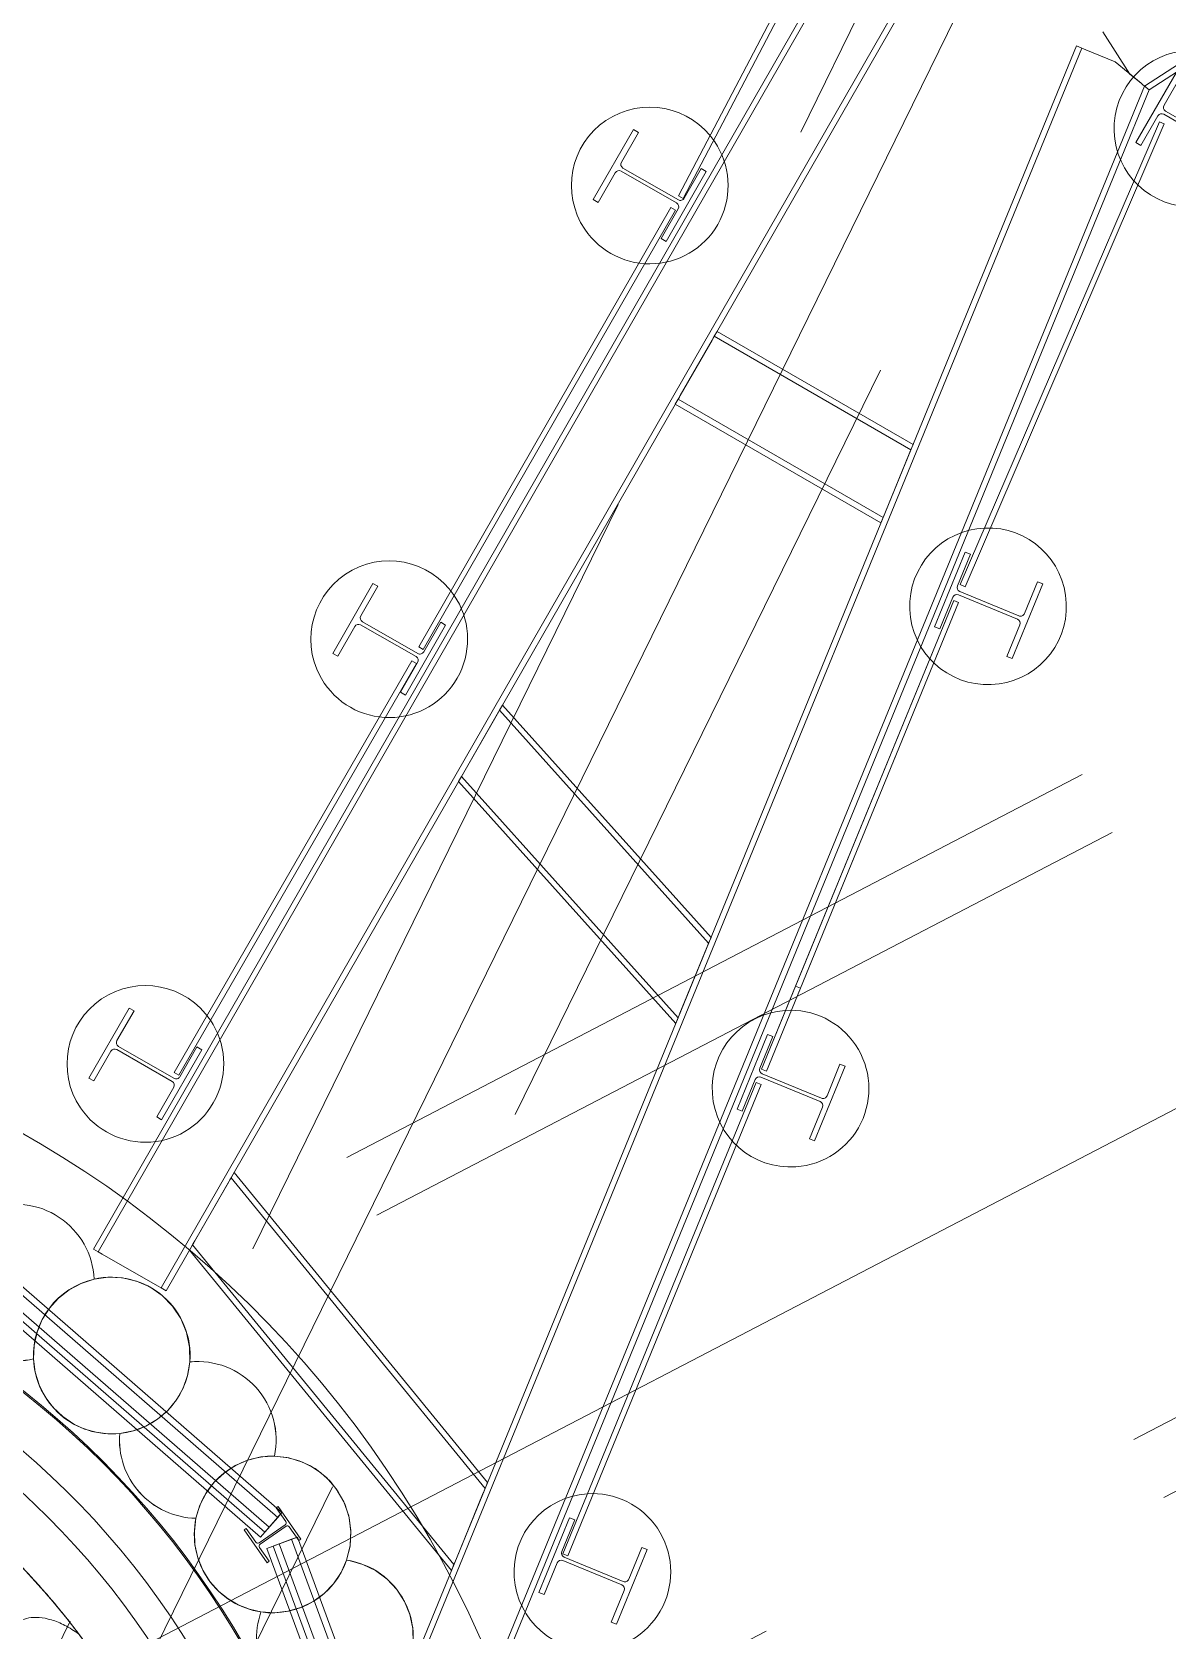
# Model space of a CAD drawing. Header units: metres. Extents: x 1753726 to 1755216, y 5920592 to 5921703.
# Drawn here: x 1754215.62 to 1754219.96, y 5921001.98 to 5921008.1 of the extents above; entities that cross this region are included whole.
import ezdxf

# ---------------------------------------------------------------- set-up
doc = ezdxf.new("R2010")
doc.units = ezdxf.units.M
doc.linetypes.add('CENTER', pattern=[50.8, 31.75, -6.35, 6.35, -6.35])
doc.linetypes.add('HIDDEN2', pattern=[4.7625, 3.175, -1.5875])
for name, color, linetype, lineweight in [('A-FLOR-____-OTLN', 9, 'Continuous', 9), ('A-WALL-____-OTLN', 2, 'Continuous', 9), ('P-PIPE-____-CNTR', 1, 'CENTER', 9), ('P-PIPE-____-OTLN', 6, 'HIDDEN2', 18), ('S-BEAM-____-OTLN', 7, 'Continuous', 9), ('S-COLS-____-OTLN', 52, 'Continuous', 9), ('S-FNDN-____-OTLN', 7, 'Continuous', 9)]:
    doc.layers.add(name, color=color, linetype=linetype, lineweight=lineweight)

# ---------------------------------------------------------------- blocks, each defined once
blk = doc.blocks.new('308492-ARUP-TUTB-MOD-0001_rvt-1-X-ARUP-GL-HERNE_BAY_ALIGNMENT')
at = {"layer": 'P-PIPE-____-CNTR'}
for p, q in [((1754215.1274, 5921001.4437), (1754520.1586, 5921160.2637)), ((1754215.1274, 5921001.4437), (1754520.1586, 5921160.2637)), ((1754215.067, 5920999.829), (1754222.3612, 5921014.6943)), ((1754215.067, 5920999.829), (1754222.3612, 5921014.6943))]:
    blk.add_line(p, q, dxfattribs=at)
at = {"layer": 'P-PIPE-____-OTLN'}
for p, q in [((1754519.5583, 5921161.4168), (1754214.527, 5921002.5968)), ((1754519.6737, 5921161.195), (1754214.6425, 5921002.375)), ((1754215.6123, 5921000.5124), (1754520.6435, 5921159.3324)), ((1754215.7277, 5921000.2906), (1754520.759, 5921159.1107)), ((1754222.0583, 5921014.843), (1754214.764, 5920999.9776)), ((1754215.37, 5920999.6803), (1754222.6642, 5921014.5456))]:
    blk.add_line(p, q, dxfattribs=at)
blk = doc.blocks.new('Arup_Beam_Steel I Section_UC_AU1 - 150UC30-4392435-X-ARUP-GL-HERNE_BAY_ALIGNMENT')
at = {"layer": 'S-BEAM-____-OTLN'}
for p, q in [((1754216.5605, 5921002.4561), (1754216.5528, 5921002.4508)), ((1754216.5528, 5921002.4508), (1754216.5605, 5921002.4561)), ((1754216.5528, 5921002.4508), (1754216.5894, 5921002.3979)), ((1754216.5894, 5921002.3979), (1754216.5528, 5921002.4508)), ((1754216.6477, 5921002.3304), (1754216.5605, 5921002.4561)), ((1754216.5605, 5921002.4561), (1754216.6477, 5921002.3304)), ((1754216.4384, 5921002.3714), (1754216.4307, 5921002.3661)), ((1754216.4307, 5921002.3661), (1754216.4384, 5921002.3714)), ((1754216.4307, 5921002.3661), (1754216.5179, 5921002.2404)), ((1754216.5179, 5921002.2404), (1754216.4307, 5921002.3661)), ((1754216.4751, 5921002.3186), (1754216.4384, 5921002.3714)), ((1754216.4384, 5921002.3714), (1754216.4751, 5921002.3186)), ((1754216.5872, 5921002.3856), (1754216.4874, 5921002.3164)), ((1754216.4874, 5921002.3164), (1754216.5872, 5921002.3856)), ((1754216.4912, 5921002.3109), (1754216.591, 5921002.3801)), ((1754216.591, 5921002.3801), (1754216.4912, 5921002.3109)), ((1754216.6033, 5921002.3779), (1754216.64, 5921002.3251)), ((1754216.64, 5921002.3251), (1754216.6033, 5921002.3779)), ((1754216.5256, 5921002.2457), (1754216.489, 5921002.2986)), ((1754216.489, 5921002.2986), (1754216.5256, 5921002.2457)), ((1754216.64, 5921002.3251), (1754216.6477, 5921002.3304)), ((1754216.6477, 5921002.3304), (1754216.64, 5921002.3251)), ((1754216.5179, 5921002.2404), (1754216.5256, 5921002.2457)), ((1754216.5256, 5921002.2457), (1754216.5179, 5921002.2404))]:
    blk.add_line(p, q, dxfattribs=at)
for centre, major_axis, start_param, end_param in [((1754216.5821, 5921002.3929), (-0.00532, 0.00714), 3.107498, 4.678294), ((1754216.5821, 5921002.3929), (-0.00532, 0.00714), 3.107498, 4.678294), ((1754216.596, 5921002.3728), (-0.00571, 0.00683), 4.622966, 6.193762), ((1754216.596, 5921002.3728), (-0.00571, 0.00683), 4.622966, 6.193762), ((1754216.4824, 5921002.3237), (-0.00571, 0.00683), 1.481373, 3.052169), ((1754216.4824, 5921002.3237), (-0.00571, 0.00683), 1.481373, 3.052169), ((1754216.4963, 5921002.3036), (-0.00266, 0.00849), 0.303276, 1.874072), ((1754216.4963, 5921002.3036), (-0.00266, 0.00849), 0.303276, 1.874072)]:
    blk.add_ellipse(centre, major_axis=major_axis, ratio=1, start_param=start_param, end_param=end_param, dxfattribs=at)
blk = doc.blocks.new('308492-ARUP-STTW-MOD-0400_rvt-1-X-ARUP-GL-HERNE_BAY_ALIGNMENT')
at = {"layer": 'A-FLOR-____-OTLN'}
blk.add_arc((1754213.52, 5921000.2536), 3.35, 0, 180, dxfattribs=at)
blk.add_arc((1754213.52, 5921000.2536), 3.35, 0, 180, dxfattribs=at)
at = {"layer": 'A-WALL-____-OTLN'}
for p, q in [((1754216.5752, 5921002.4326), (1754215.2545, 5921003.5807)), ((1754215.2545, 5921003.5807), (1754216.5752, 5921002.4326)), ((1754215.2053, 5921003.5241), (1754216.526, 5921002.376)), ((1754216.526, 5921002.376), (1754215.2053, 5921003.5241)), ((1754216.5588, 5921002.4138), (1754215.2381, 5921003.5619)), ((1754215.1725, 5921003.4864), (1754216.4932, 5921002.3383)), ((1754216.4932, 5921002.3383), (1754215.1725, 5921003.4864)), ((1754215.1725, 5921003.4864), (1754216.4932, 5921002.3383)), ((1754216.4932, 5921002.3383), (1754215.1725, 5921003.4864)), ((1754215.1889, 5921003.5053), (1754216.5096, 5921002.3572)), ((1754216.5752, 5921002.4326), (1754216.4932, 5921002.3383)), ((1754216.5588, 5921002.4138), (1754216.5096, 5921002.3572)), ((1754216.5752, 5921002.4326), (1754216.5588, 5921002.4138)), ((1754216.526, 5921002.376), (1754216.4932, 5921002.3383)), ((1754216.526, 5921002.376), (1754216.4932, 5921002.3383)), ((1754216.5096, 5921002.3572), (1754216.4932, 5921002.3383)), ((1754216.5173, 5921002.2953), (1754216.6346, 5921002.3386)), ((1754216.5173, 5921002.2953), (1754216.5642, 5921002.3126)), ((1754216.5642, 5921002.3126), (1754216.5173, 5921002.2953)), ((1754216.5173, 5921002.2953), (1754216.5408, 5921002.304)), ((1754216.5173, 5921002.2953), (1754217.1245, 5921000.6487)), ((1754217.1245, 5921000.6487), (1754216.5173, 5921002.2953)), ((1754216.5173, 5921002.2953), (1754217.1245, 5921000.6487)), ((1754217.1245, 5921000.6487), (1754216.5173, 5921002.2953)), ((1754216.6111, 5921002.3299), (1754216.5408, 5921002.304)), ((1754216.5408, 5921002.304), (1754217.1479, 5921000.6574)), ((1754216.5642, 5921002.3126), (1754217.1714, 5921000.666)), ((1754217.1714, 5921000.666), (1754216.5642, 5921002.3126)), ((1754216.6111, 5921002.3299), (1754216.6346, 5921002.3386)), ((1754217.2183, 5921000.6833), (1754216.6111, 5921002.3299)), ((1754217.2417, 5921000.692), (1754216.6346, 5921002.3386)), ((1754216.6346, 5921002.3386), (1754217.2417, 5921000.692))]:
    blk.add_line(p, q, dxfattribs=at)
at = {"layer": 'S-BEAM-____-OTLN'}
for radius in [3.355, 3.355, 3.055, 3.055]:
    blk.add_arc((1754213.52, 5921000.2536), radius, 0, 180, dxfattribs=at)
at = {"layer": 'S-FNDN-____-OTLN', "flags": 128}
for points in [[(1754215.8557, 5921003.3257), (1754215.9102, 5921003.3332), (1754215.9651, 5921003.3306), (1754216.0185, 5921003.318), (1754216.0688, 5921003.2959)], [(1754216.0688, 5921003.2959), (1754216.0185, 5921003.318), (1754215.9651, 5921003.3306), (1754215.9102, 5921003.3332), (1754215.8557, 5921003.3257)], [(1754215.6237, 5921003.0205), (1754215.626, 5921003.0724), (1754215.6372, 5921003.1231), (1754215.6569, 5921003.1711), (1754215.6846, 5921003.215), (1754215.7195, 5921003.2535), (1754215.7605, 5921003.2854), (1754215.8064, 5921003.3097), (1754215.8557, 5921003.3257)], [(1754215.8557, 5921003.3257), (1754215.8064, 5921003.3097), (1754215.7605, 5921003.2854), (1754215.7195, 5921003.2535), (1754215.6846, 5921003.215), (1754215.6569, 5921003.1711), (1754215.6372, 5921003.1231), (1754215.626, 5921003.0724), (1754215.6237, 5921003.0205)], [(1754216.0688, 5921003.2959), (1754216.1161, 5921003.2635), (1754216.1563, 5921003.2227), (1754216.188, 5921003.175), (1754216.2101, 5921003.1221), (1754216.2217, 5921003.066), (1754216.2224, 5921003.0087)], [(1754216.2224, 5921003.0087), (1754216.2217, 5921003.066), (1754216.2101, 5921003.1221), (1754216.188, 5921003.175), (1754216.1563, 5921003.2227), (1754216.1161, 5921003.2635), (1754216.0688, 5921003.2959)], [(1754215.7781, 5921002.771), (1754215.7357, 5921002.7995), (1754215.6987, 5921002.8347), (1754215.6683, 5921002.8756), (1754215.6453, 5921002.9211), (1754215.6303, 5921002.9699), (1754215.6237, 5921003.0205)], [(1754215.6237, 5921003.0205), (1754215.6303, 5921002.9699), (1754215.6453, 5921002.9211), (1754215.6683, 5921002.8756), (1754215.6987, 5921002.8347), (1754215.7357, 5921002.7995), (1754215.7781, 5921002.771)], [(1754216.2224, 5921003.0087), (1754216.2137, 5921002.9576), (1754216.1963, 5921002.9087), (1754216.1707, 5921002.8635), (1754216.1376, 5921002.8234), (1754216.0982, 5921002.7896), (1754216.0536, 5921002.7631), (1754216.005, 5921002.7448), (1754215.9539, 5921002.735)], [(1754215.9539, 5921002.735), (1754216.005, 5921002.7448), (1754216.0536, 5921002.7631), (1754216.0982, 5921002.7896), (1754216.1376, 5921002.8234), (1754216.1707, 5921002.8635), (1754216.1963, 5921002.9087), (1754216.2137, 5921002.9576), (1754216.2224, 5921003.0087)], [(1754215.9539, 5921002.735), (1754215.9084, 5921002.7338), (1754215.8633, 5921002.7396), (1754215.8195, 5921002.752), (1754215.7781, 5921002.771)], [(1754215.7781, 5921002.771), (1754215.8195, 5921002.752), (1754215.8633, 5921002.7396), (1754215.9084, 5921002.7338), (1754215.9539, 5921002.735)], [(1754216.2458, 5921002.4104), (1754216.2609, 5921002.4601), (1754216.2843, 5921002.5064), (1754216.3154, 5921002.5481), (1754216.3532, 5921002.5837), (1754216.3965, 5921002.6123), (1754216.4442, 5921002.6329), (1754216.4946, 5921002.6451), (1754216.5464, 5921002.6483)], [(1754216.5464, 5921002.6483), (1754216.4946, 5921002.6451), (1754216.4442, 5921002.6329), (1754216.3965, 5921002.6123), (1754216.3532, 5921002.5837), (1754216.3154, 5921002.5481), (1754216.2843, 5921002.5064), (1754216.2609, 5921002.4601), (1754216.2458, 5921002.4104)], [(1754216.5464, 5921002.6483), (1754216.601, 5921002.642), (1754216.6535, 5921002.6258), (1754216.7022, 5921002.6004), (1754216.7454, 5921002.5664)], [(1754216.7454, 5921002.5664), (1754216.7022, 5921002.6004), (1754216.6535, 5921002.6258), (1754216.601, 5921002.642), (1754216.5464, 5921002.6483)], [(1754216.5465, 5921002.6483), (1754216.5943, 5921002.6434), (1754216.6406, 5921002.6308), (1754216.6843, 5921002.6111), (1754216.7244, 5921002.5846), (1754216.7597, 5921002.552), (1754216.7893, 5921002.5143)], [(1754216.7893, 5921002.5143), (1754216.7597, 5921002.552), (1754216.7244, 5921002.5846), (1754216.6843, 5921002.6111), (1754216.6406, 5921002.6308), (1754216.5943, 5921002.6434), (1754216.5465, 5921002.6483)], [(1754216.7454, 5921002.5664), (1754216.7831, 5921002.5233), (1754216.8119, 5921002.4738), (1754216.8308, 5921002.4197), (1754216.839, 5921002.363), (1754216.8363, 5921002.3058), (1754216.8228, 5921002.2501)], [(1754216.8228, 5921002.2501), (1754216.8363, 5921002.3058), (1754216.839, 5921002.363), (1754216.8308, 5921002.4197), (1754216.8119, 5921002.4738), (1754216.7831, 5921002.5233), (1754216.7454, 5921002.5664)], [(1754216.7893, 5921002.5143), (1754216.8154, 5921002.4658), (1754216.8322, 5921002.4133), (1754216.8392, 5921002.3586), (1754216.836, 5921002.3036), (1754216.8228, 5921002.2501)], [(1754216.8228, 5921002.2501), (1754216.836, 5921002.3036), (1754216.8392, 5921002.3586), (1754216.8322, 5921002.4133), (1754216.8154, 5921002.4658), (1754216.7893, 5921002.5143)], [(1754216.3333, 5921002.1304), (1754216.2993, 5921002.1685), (1754216.2723, 5921002.2118), (1754216.253, 5921002.259), (1754216.242, 5921002.3088), (1754216.2396, 5921002.3598), (1754216.2458, 5921002.4104)], [(1754216.2458, 5921002.4104), (1754216.2396, 5921002.3598), (1754216.242, 5921002.3088), (1754216.253, 5921002.259), (1754216.2723, 5921002.2118), (1754216.2993, 5921002.1685), (1754216.3333, 5921002.1304)], [(1754216.8228, 5921002.2501), (1754216.8016, 5921002.2027), (1754216.7725, 5921002.1597), (1754216.7365, 5921002.1223), (1754216.6946, 5921002.0917), (1754216.648, 5921002.0688), (1754216.5981, 5921002.0542), (1754216.5465, 5921002.0485), (1754216.4947, 5921002.0518)], [(1754216.4947, 5921002.0518), (1754216.5465, 5921002.0485), (1754216.5981, 5921002.0542), (1754216.648, 5921002.0688), (1754216.6946, 5921002.0917), (1754216.7365, 5921002.1223), (1754216.7725, 5921002.1597), (1754216.8016, 5921002.2027), (1754216.8228, 5921002.2501)], [(1754216.8228, 5921002.2501), (1754216.8321, 5921002.2486)], [(1754216.8321, 5921002.2486), (1754216.8228, 5921002.2501)], [(1754216.8321, 5921002.2486), (1754216.8845, 5921002.234), (1754216.9335, 5921002.2101), (1754216.9773, 5921002.1778), (1754217.0146, 5921002.1381), (1754217.0441, 5921002.0923), (1754217.0648, 5921002.0419), (1754217.0761, 5921001.9886), (1754217.0775, 5921001.9341), (1754217.0691, 5921001.8803), (1754217.051, 5921001.8289)], [(1754217.051, 5921001.8289), (1754217.0691, 5921001.8803), (1754217.0775, 5921001.9341), (1754217.0761, 5921001.9886), (1754217.0648, 5921002.0419), (1754217.0441, 5921002.0923), (1754217.0146, 5921002.1381), (1754216.9773, 5921002.1778), (1754216.9335, 5921002.2101), (1754216.8845, 5921002.234), (1754216.8321, 5921002.2486)], [(1754216.4947, 5921002.0518), (1754216.4503, 5921002.0619), (1754216.408, 5921002.0787), (1754216.3687, 5921002.1017), (1754216.3333, 5921002.1304)], [(1754216.3333, 5921002.1304), (1754216.3687, 5921002.1017), (1754216.408, 5921002.0787), (1754216.4503, 5921002.0619), (1754216.4947, 5921002.0518)]]:
    blk.add_lwpolyline(points, dxfattribs=at)
at = {"layer": 'S-FNDN-____-OTLN'}
for centre, radius, start, end in [((1754213.5201, 5921000.2533), 4.175, 23.95766, 203.95766), ((1754213.5201, 5921000.2533), 4.175, 23.95766, 203.95766), ((1754215.556, 5921003.3128), 0.3, 2.47701, 110.23832), ((1754215.556, 5921003.3128), 0.3, 2.47701, 110.23832), ((1754215.556, 5921003.3128), 0.3, 2.47701, 110.23832), ((1754215.556, 5921003.3128), 0.3, 2.47701, 110.23832), ((1754213.5201, 5921000.2533), 3.175, 23.95766, 203.95766), ((1754213.5201, 5921000.2533), 3.175, 23.95766, 203.95766), ((1754215.9234, 5921003.0335), 0.3, 355.27701, 103.03832), ((1754215.9234, 5921003.0335), 0.3, 103.03832, 182.47701), ((1754215.9234, 5921003.0335), 0.3, 103.03832, 182.47701), ((1754215.556, 5921003.3128), 0.3, 189.67701, 283.03832), ((1754215.556, 5921003.3128), 0.3, 189.67701, 283.03832), ((1754216.2529, 5921002.7103), 0.3, 348.07701, 95.83832), ((1754216.2529, 5921002.7103), 0.3, 348.07701, 95.83832), ((1754216.7781, 5921001.9535), 0.3, 333.67701, 81.43832), ((1754216.7781, 5921001.9535), 0.3, 333.67701, 81.43832), ((1754216.7781, 5921001.9535), 0.3, 160.87701, 254.23832), ((1754216.7781, 5921001.9535), 0.3, 160.87701, 254.23832), ((1754216.7781, 5921001.9535), 0.3, 160.87701, 254.23832), ((1754216.7781, 5921001.9535), 0.3, 160.87701, 254.23832)]:
    blk.add_arc(centre, radius, start, end, dxfattribs=at)
for centre, major_axis, start_param, end_param in [((1754215.9234, 5921003.0335), (0.2219, 0.2019), 5.46245, 7.34324), ((1754215.556, 5921003.3128), (-0.2884, 0.0826), 0.447814, 2.077276), ((1754215.556, 5921003.3128), (-0.2884, 0.0826), 0.447814, 2.077276), ((1754215.9234, 5921003.0335), (-0.2714, 0.1279), 0.48368, 2.113142), ((1754215.9234, 5921003.0335), (-0.2889, 0.0807), 0.315617, 1.94508), ((1754215.9234, 5921003.0335), (0.2395, 0.1806), 4.168193, 5.55466), ((1754215.9234, 5921003.0335), (-0.2997, 0.0124), 1.71391, 3.100377), ((1754216.2529, 5921002.7103), (-0.0854, 0.2876), 4.215642, 6.096432), ((1754216.2529, 5921002.7103), (-0.0854, 0.2876), 4.215642, 6.096432), ((1754216.2529, 5921002.7103), (-0.0445, 0.2967), 1.339372, 2.968834), ((1754216.2529, 5921002.7103), (-0.2997, 0.0124), 6.241969, 7.871432), ((1754216.2529, 5921002.7103), (-0.0445, 0.2967), 1.339372, 2.968834), ((1754216.2529, 5921002.7103), (-0.2997, 0.0124), 6.241969, 7.871432), ((1754216.5393, 5921002.3484), (-0.2982, 0.0331), 4.799204, 6.18567), ((1754216.5393, 5921002.3484), (0.2603, 0.1492), 1.026555, 2.413022), ((1754216.5393, 5921002.3484), (0.1931, 0.2296), 2.061938, 3.691401), ((1754216.5393, 5921002.3484), (0.2046, 0.2194), 2.112997, 3.742459), ((1754216.5393, 5921002.3484), (-0.0653, 0.2928), 2.772877, 4.159343), ((1754216.5393, 5921002.3484), (-0.1428, 0.2638), 2.496134, 3.882601)]:
    blk.add_ellipse(centre, major_axis=major_axis, ratio=1, start_param=start_param, end_param=end_param, dxfattribs=at)
at = {"layer": 'S-BEAM-____-OTLN'}
blk.add_blockref('Arup_Beam_Steel I Section_UC_AU1 - 150UC30-4392435-X-ARUP-GL-HERNE_BAY_ALIGNMENT', (0, 0), dxfattribs=at)
blk = doc.blocks.new('Arup_Column_Steel I Section_UC_AU - 310UC137-4582152-X-ARUP-GL-HERNE_BAY_ALIGNMENT')
at = {"layer": 'S-COLS-____-OTLN'}
for p, q in [((0.1545, 0.1605), (-0.1545, 0.1605)), ((-0.1545, 0.1605), (-0.1545, 0.1388)), ((-0.1545, 0.1605), (-0.1545, 0.1388)), ((0.1545, 0.1605), (-0.1545, 0.1605)), ((-0.1545, 0.1388), (-0.0234, 0.1388)), ((-0.1545, 0.1388), (-0.0234, 0.1388)), ((0.0234, 0.1388), (0.1545, 0.1388)), ((0.0234, 0.1388), (0.1545, 0.1388)), ((0.1545, 0.1388), (0.1545, 0.1605)), ((0.1545, 0.1388), (0.1545, 0.1605)), ((-0.0069, 0.1223), (-0.0069, -0.1223)), ((-0.0069, 0.1223), (-0.0069, -0.1223)), ((0.0069, -0.1223), (0.0069, 0.1223)), ((0.0069, -0.1223), (0.0069, 0.1223)), ((-0.0234, -0.1388), (-0.1545, -0.1388)), ((-0.1545, -0.1388), (-0.1545, -0.1605)), ((-0.1545, -0.1388), (-0.1545, -0.1605)), ((-0.0234, -0.1388), (-0.1545, -0.1388)), ((-0.1545, -0.1605), (0.1545, -0.1605)), ((-0.1545, -0.1605), (0.1545, -0.1605)), ((0.1545, -0.1388), (0.0234, -0.1388)), ((0.1545, -0.1388), (0.0234, -0.1388)), ((0.1545, -0.1605), (0.1545, -0.1388)), ((0.1545, -0.1605), (0.1545, -0.1388))]:
    blk.add_line(p, q, dxfattribs=at)
for centre, start_param, end_param in [((-0.0234, 0.1223), 4.712389, 6.283185), ((-0.0234, 0.1223), 4.712389, 6.283185), ((0.0234, 0.1223), 0, 1.570796), ((0.0234, 0.1223), 0, 1.570796), ((-0.0234, -0.1223), 3.141593, 4.712389), ((-0.0234, -0.1223), 3.141593, 4.712389), ((0.0234, -0.1223), 1.570796, 3.141593), ((0.0234, -0.1223), 1.570796, 3.141593)]:
    blk.add_ellipse(centre, major_axis=(0, 0.0165), ratio=1, start_param=start_param, end_param=end_param, dxfattribs=at)
blk = doc.blocks.new('Structural Foundation - Soft Pile - 600mm Dia-4342188-X-ARUP-GL-HERNE_BAY_ALIGNMENT')
at = {"layer": 'S-FNDN-____-OTLN'}
for start, end in [(0, 180), (0, 180), (180, 0), (180, 0)]:
    blk.add_arc((0, 0), 0.3, start, end, dxfattribs=at)
blk = doc.blocks.new('Arup_Column_Steel I Section_UC_AU - 310UC137-4582159-X-ARUP-GL-HERNE_BAY_ALIGNMENT')
at = {"layer": 'S-COLS-____-OTLN'}
for p, q in [((0.1545, 0.1605), (-0.1545, 0.1605)), ((-0.1545, 0.1605), (-0.1545, 0.1388)), ((-0.1545, 0.1605), (-0.1545, 0.1388)), ((0.1545, 0.1605), (-0.1545, 0.1605)), ((-0.1545, 0.1388), (-0.0234, 0.1388)), ((-0.1545, 0.1388), (-0.0234, 0.1388)), ((0.0234, 0.1388), (0.1545, 0.1388)), ((0.0234, 0.1388), (0.1545, 0.1388)), ((0.1545, 0.1388), (0.1545, 0.1605)), ((0.1545, 0.1388), (0.1545, 0.1605)), ((-0.0069, 0.1223), (-0.0069, -0.1223)), ((-0.0069, 0.1223), (-0.0069, -0.1223)), ((0.0069, -0.1223), (0.0069, 0.1223)), ((0.0069, -0.1223), (0.0069, 0.1223)), ((-0.0234, -0.1388), (-0.1545, -0.1388)), ((-0.1545, -0.1388), (-0.1545, -0.1605)), ((-0.1545, -0.1388), (-0.1545, -0.1605)), ((-0.0234, -0.1388), (-0.1545, -0.1388)), ((-0.1545, -0.1605), (0.1545, -0.1605)), ((-0.1545, -0.1605), (0.1545, -0.1605)), ((0.1545, -0.1388), (0.0234, -0.1388)), ((0.1545, -0.1388), (0.0234, -0.1388)), ((0.1545, -0.1605), (0.1545, -0.1388)), ((0.1545, -0.1605), (0.1545, -0.1388))]:
    blk.add_line(p, q, dxfattribs=at)
for centre, start_param, end_param in [((-0.0234, 0.1223), 4.712389, 6.283185), ((-0.0234, 0.1223), 4.712389, 6.283185), ((0.0234, 0.1223), 0, 1.570796), ((0.0234, 0.1223), 0, 1.570796), ((-0.0234, -0.1223), 3.141593, 4.712389), ((-0.0234, -0.1223), 3.141593, 4.712389), ((0.0234, -0.1223), 1.570796, 3.141593), ((0.0234, -0.1223), 1.570796, 3.141593)]:
    blk.add_ellipse(centre, major_axis=(0, 0.0165), ratio=1, start_param=start_param, end_param=end_param, dxfattribs=at)
blk = doc.blocks.new('Structural Foundation - Soft Pile - 600mm Dia-4480217-X-ARUP-GL-HERNE_BAY_ALIGNMENT')
at = {"layer": 'S-FNDN-____-OTLN'}
for start, end in [(0, 180), (0, 180), (180, 0), (180, 0)]:
    blk.add_arc((0, 0), 0.3, start, end, dxfattribs=at)
blk = doc.blocks.new('308492-ARUP-STTW-MOD-1300_rvt-1-X-ARUP-GL-HERNE_BAY_ALIGNMENT')
at = {"layer": 'A-WALL-____-OTLN'}
for p, q in [((1754218.0934, 5921007.4732), (1754218.9913, 5921009.1872)), ((1754218.9913, 5921009.1872), (1754218.0934, 5921007.4732)), ((1754218.1111, 5921007.4639), (1754219.009, 5921009.178)), ((1754219.009, 5921009.178), (1754218.1111, 5921007.4639)), ((1754219.1724, 5921005.985), (1754219.9352, 5921007.7568)), ((1754219.9352, 5921007.7568), (1754219.1724, 5921005.985)), ((1754219.1908, 5921005.9771), (1754219.9536, 5921007.7489)), ((1754219.9536, 5921007.7489), (1754219.1908, 5921005.9771)), ((1754219.9352, 5921007.7568), (1754219.9536, 5921007.7489)), ((1754219.9352, 5921007.7568), (1754219.9536, 5921007.7489)), ((1754217.099, 5921005.7466), (1754218.0644, 5921007.4293)), ((1754218.0644, 5921007.4293), (1754217.099, 5921005.7466)), ((1754218.0644, 5921007.4293), (1754218.0818, 5921007.4193)), ((1754218.0644, 5921007.4293), (1754218.0818, 5921007.4193)), ((1754218.1111, 5921007.4639), (1754218.0934, 5921007.4732)), ((1754218.0934, 5921007.4732), (1754218.1111, 5921007.4639)), ((1754217.1163, 5921005.7366), (1754218.0818, 5921007.4193)), ((1754218.0818, 5921007.4193), (1754217.1163, 5921005.7366)), ((1754219.1908, 5921005.9771), (1754219.1724, 5921005.985)), ((1754219.1724, 5921005.985), (1754219.1908, 5921005.9771)), ((1754218.4116, 5921004.1295), (1754219.1476, 5921005.9244)), ((1754219.1661, 5921005.9169), (1754218.4302, 5921004.1219)), ((1754219.1476, 5921005.9244), (1754218.542, 5921004.4473)), ((1754218.5605, 5921004.4397), (1754219.1661, 5921005.9169)), ((1754219.1476, 5921005.9244), (1754219.1661, 5921005.9169)), ((1754219.1476, 5921005.9244), (1754219.1661, 5921005.9169)), ((1754217.1163, 5921005.7366), (1754217.099, 5921005.7466)), ((1754217.099, 5921005.7466), (1754217.1163, 5921005.7366)), ((1754216.1628, 5921004.1173), (1754217.0728, 5921005.6934)), ((1754217.0728, 5921005.6934), (1754216.1628, 5921004.1173)), ((1754216.1801, 5921004.1073), (1754217.0901, 5921005.6834)), ((1754217.0901, 5921005.6834), (1754216.1801, 5921004.1073)), ((1754217.0728, 5921005.6934), (1754217.0901, 5921005.6834)), ((1754217.0728, 5921005.6934), (1754217.0901, 5921005.6834)), ((1754218.542, 5921004.4473), (1754218.4116, 5921004.1295)), ((1754218.4302, 5921004.1219), (1754218.5605, 5921004.4397)), ((1754218.5605, 5921004.4397), (1754218.542, 5921004.4473)), ((1754218.542, 5921004.4473), (1754218.5605, 5921004.4397)), ((1754218.4116, 5921004.1295), (1754218.4302, 5921004.1219)), ((1754218.4116, 5921004.1295), (1754218.4302, 5921004.1219)), ((1754216.1801, 5921004.1073), (1754216.1628, 5921004.1173)), ((1754216.1628, 5921004.1173), (1754216.1801, 5921004.1073)), ((1754217.651, 5921002.2743), (1754218.3908, 5921004.0786)), ((1754218.3908, 5921004.0786), (1754217.651, 5921002.2743)), ((1754217.6695, 5921002.2668), (1754218.4093, 5921004.071)), ((1754218.4093, 5921004.071), (1754217.6695, 5921002.2668)), ((1754218.3908, 5921004.0786), (1754218.4093, 5921004.071)), ((1754218.3908, 5921004.0786), (1754218.4093, 5921004.071)), ((1754217.6695, 5921002.2668), (1754217.651, 5921002.2743)), ((1754217.651, 5921002.2743), (1754217.6695, 5921002.2668))]:
    blk.add_line(p, q, dxfattribs=at)
at = {"layer": 'S-BEAM-____-OTLN'}
for p, q in [((1754219.8777, 5921007.8936), (1754225.344, 5921011.4348)), ((1754225.344, 5921011.4348), (1754219.8777, 5921007.8936)), ((1754225.344, 5921011.4348), (1754219.8777, 5921007.8936)), ((1754225.3756, 5921011.4294), (1754219.8952, 5921007.8791)), ((1754225.3756, 5921011.4294), (1754219.8952, 5921007.8791)), ((1754219.09, 5921009.0777), (1754215.8532, 5921003.4412)), ((1754219.09, 5921009.0777), (1754215.8532, 5921003.4412)), ((1754219.1103, 5921009.0696), (1754215.872, 5921003.4304)), ((1754219.1103, 5921009.0696), (1754215.872, 5921003.4304)), ((1754219.1103, 5921009.0696), (1754215.872, 5921003.4304)), ((1754216.1127, 5921003.2921), (1754219.371, 5921008.9661)), ((1754219.371, 5921008.9661), (1754216.1127, 5921003.2921)), ((1754216.1127, 5921003.2921), (1754219.371, 5921008.9661)), ((1754219.3914, 5921008.958), (1754216.1315, 5921003.2813)), ((1754219.3914, 5921008.958), (1754216.1315, 5921003.2813)), ((1754219.8219, 5921007.9399), (1754219.7176, 5921008.101)), ((1754219.7176, 5921008.101), (1754219.8219, 5921007.9399)), ((1754219.6172, 5921008.0474), (1754217.0135, 5921001.697)), ((1754219.6172, 5921008.0474), (1754217.0135, 5921001.697)), ((1754219.6172, 5921008.0474), (1754219.6373, 5921008.0391)), ((1754219.6373, 5921008.0391), (1754219.6172, 5921008.0474)), ((1754219.6373, 5921008.0391), (1754217.0335, 5921001.6887)), ((1754217.0335, 5921001.6887), (1754219.6373, 5921008.0391)), ((1754219.6373, 5921008.0391), (1754217.0335, 5921001.6887)), ((1754219.6526, 5921008.0329), (1754219.6373, 5921008.0391)), ((1754219.6526, 5921008.0329), (1754219.6373, 5921008.0391)), ((1754219.7658, 5921007.9864), (1754219.6526, 5921008.0329)), ((1754219.6526, 5921008.0329), (1754219.7658, 5921007.9864)), ((1754219.8644, 5921007.9047), (1754219.7658, 5921007.9864)), ((1754219.7658, 5921007.9864), (1754219.8644, 5921007.9047)), ((1754219.8644, 5921007.9047), (1754219.8219, 5921007.9399)), ((1754219.8219, 5921007.9399), (1754219.8644, 5921007.9047)), ((1754217.2904, 5921001.5834), (1754219.8777, 5921007.8936)), ((1754219.8777, 5921007.8936), (1754217.2904, 5921001.5834)), ((1754219.8777, 5921007.8936), (1754217.2904, 5921001.5834)), ((1754219.8952, 5921007.8791), (1754217.3105, 5921001.5752)), ((1754219.8952, 5921007.8791), (1754217.3105, 5921001.5752)), ((1754219.8952, 5921007.8791), (1754219.8777, 5921007.8936)), ((1754219.8777, 5921007.8936), (1754219.8952, 5921007.8791)), ((1754219.8952, 5921007.8791), (1754219.8777, 5921007.8936)), ((1754219.8777, 5921007.8936), (1754219.8952, 5921007.8791)), ((1754218.241, 5921006.9547), (1754218.2302, 5921006.9359)), ((1754218.2302, 5921006.9359), (1754218.241, 5921006.9547)), ((1754218.9915, 5921006.5212), (1754218.241, 5921006.9547)), ((1754218.9915, 5921006.5212), (1754218.241, 5921006.9547)), ((1754218.222, 5921006.9216), (1754218.1002, 5921006.7095)), ((1754218.1002, 5921006.7095), (1754218.222, 5921006.9216)), ((1754218.9832, 5921006.5009), (1754218.2302, 5921006.9359)), ((1754218.9832, 5921006.5009), (1754218.2302, 5921006.9359)), ((1754218.9832, 5921006.5009), (1754218.2302, 5921006.9359)), ((1754218.0811, 5921006.6763), (1754218.0919, 5921006.6951)), ((1754218.0919, 5921006.6951), (1754218.0811, 5921006.6763)), ((1754218.0919, 5921006.6951), (1754218.8769, 5921006.2417)), ((1754218.8769, 5921006.2417), (1754218.0919, 5921006.6951)), ((1754218.8769, 5921006.2417), (1754218.0919, 5921006.6951)), ((1754218.8686, 5921006.2214), (1754218.0811, 5921006.6763)), ((1754218.8686, 5921006.2214), (1754218.0811, 5921006.6763)), ((1754218.9832, 5921006.5009), (1754218.9915, 5921006.5212)), ((1754218.9915, 5921006.5212), (1754218.9832, 5921006.5009)), ((1754218.8832, 5921006.2571), (1754218.9769, 5921006.4855)), ((1754218.9769, 5921006.4855), (1754218.8832, 5921006.2571)), ((1754218.8769, 5921006.2417), (1754218.8686, 5921006.2214)), ((1754218.8769, 5921006.2417), (1754218.8686, 5921006.2214)), ((1754217.271, 5921005.2656), (1754217.3992, 5921005.4889)), ((1754217.3992, 5921005.4889), (1754217.271, 5921005.2656)), ((1754217.4079, 5921005.5039), (1754217.4193, 5921005.5237)), ((1754217.4193, 5921005.5237), (1754217.4079, 5921005.5039)), ((1754218.2088, 5921004.6122), (1754217.4079, 5921005.5039)), ((1754217.4079, 5921005.5039), (1754218.2088, 5921004.6122)), ((1754217.4079, 5921005.5039), (1754218.2088, 5921004.6122)), ((1754217.4193, 5921005.5237), (1754218.2179, 5921004.6345)), ((1754217.4193, 5921005.5237), (1754218.2179, 5921004.6345)), ((1754217.251, 5921005.2307), (1754217.2624, 5921005.2505)), ((1754217.251, 5921005.2307), (1754217.2624, 5921005.2505)), ((1754218.0827, 5921004.3047), (1754217.251, 5921005.2307)), ((1754217.251, 5921005.2307), (1754218.0827, 5921004.3047)), ((1754217.2624, 5921005.2505), (1754218.0918, 5921004.327)), ((1754218.0918, 5921004.327), (1754217.2624, 5921005.2505)), ((1754217.2624, 5921005.2505), (1754218.0918, 5921004.327)), ((1754218.2179, 5921004.6345), (1754218.2088, 5921004.6122)), ((1754218.2088, 5921004.6122), (1754218.2179, 5921004.6345)), ((1754218.2018, 5921004.5953), (1754218.0988, 5921004.3439)), ((1754218.0988, 5921004.3439), (1754218.2018, 5921004.5953)), ((1754218.0827, 5921004.3047), (1754218.0918, 5921004.327)), ((1754218.0918, 5921004.327), (1754218.0827, 5921004.3047)), ((1754216.3715, 5921003.6991), (1754216.2411, 5921003.4721)), ((1754216.2411, 5921003.4721), (1754216.3715, 5921003.6991)), ((1754216.3918, 5921003.7346), (1754216.3803, 5921003.7144)), ((1754216.3803, 5921003.7144), (1754216.3918, 5921003.7346)), ((1754217.353, 5921002.525), (1754216.3803, 5921003.7144)), ((1754217.353, 5921002.525), (1754216.3803, 5921003.7144)), ((1754217.353, 5921002.525), (1754216.3803, 5921003.7144)), ((1754217.3623, 5921002.5479), (1754216.3918, 5921003.7346)), ((1754217.3623, 5921002.5479), (1754216.3918, 5921003.7346)), ((1754216.2208, 5921003.4367), (1754216.2323, 5921003.4568)), ((1754216.2323, 5921003.4568), (1754216.2208, 5921003.4367)), ((1754216.2323, 5921003.4568), (1754217.2332, 5921002.233)), ((1754217.2332, 5921002.233), (1754216.2323, 5921003.4568)), ((1754217.2332, 5921002.233), (1754216.2323, 5921003.4568)), ((1754215.872, 5921003.4304), (1754215.8532, 5921003.4412)), ((1754215.8532, 5921003.4412), (1754215.872, 5921003.4304)), ((1754215.8863, 5921003.4221), (1754215.872, 5921003.4304)), ((1754215.8863, 5921003.4221), (1754215.872, 5921003.4304)), ((1754216.0984, 5921003.3003), (1754215.8863, 5921003.4221)), ((1754215.8863, 5921003.4221), (1754216.0984, 5921003.3003)), ((1754217.2239, 5921002.2101), (1754216.2208, 5921003.4367)), ((1754217.2239, 5921002.2101), (1754216.2208, 5921003.4367)), ((1754216.1127, 5921003.2921), (1754216.0984, 5921003.3003)), ((1754216.1127, 5921003.2921), (1754216.0984, 5921003.3003)), ((1754216.1127, 5921003.2921), (1754216.1315, 5921003.2813)), ((1754216.1315, 5921003.2813), (1754216.1127, 5921003.2921)), ((1754217.353, 5921002.525), (1754217.3623, 5921002.5479)), ((1754217.3623, 5921002.5479), (1754217.353, 5921002.525)), ((1754217.2403, 5921002.2503), (1754217.3459, 5921002.5077)), ((1754217.3459, 5921002.5077), (1754217.2403, 5921002.2503)), ((1754217.2332, 5921002.233), (1754217.2239, 5921002.2101)), ((1754217.2332, 5921002.233), (1754217.2239, 5921002.2101))]:
    blk.add_line(p, q, dxfattribs=at)
at = {"layer": 'S-BEAM-____-OTLN', "flags": 128}
for points in [[(1754219.8644, 5921007.9047), (1754219.8727, 5921007.8978)], [(1754219.8644, 5921007.9047), (1754219.8727, 5921007.8978)], [(1754219.8777, 5921007.8936), (1754219.8702, 5921007.8999)], [(1754219.8777, 5921007.8936), (1754219.8702, 5921007.8999)], [(1754218.222, 5921006.9216), (1754218.2271, 5921006.9305)], [(1754218.2302, 5921006.9359), (1754218.2255, 5921006.9278)], [(1754218.0919, 5921006.6951), (1754218.0966, 5921006.7032)], [(1754218.1002, 5921006.7095), (1754218.095, 5921006.7005)], [(1754218.9769, 5921006.4855), (1754218.9808, 5921006.4951)], [(1754218.9832, 5921006.5009), (1754218.9796, 5921006.4922)], [(1754218.8769, 5921006.2417), (1754218.8805, 5921006.2504)], [(1754218.8832, 5921006.2571), (1754218.8793, 5921006.2475)], [(1754217.3992, 5921005.4889), (1754217.4046, 5921005.4983)], [(1754217.4079, 5921005.5039), (1754217.403, 5921005.4954)], [(1754217.2624, 5921005.2505), (1754217.2673, 5921005.259)], [(1754217.2624, 5921005.2505), (1754217.2673, 5921005.259)], [(1754218.2018, 5921004.5953), (1754218.2062, 5921004.6058)], [(1754218.2088, 5921004.6122), (1754218.2048, 5921004.6026)], [(1754218.0918, 5921004.327), (1754218.0958, 5921004.3366)], [(1754218.0988, 5921004.3439), (1754218.0944, 5921004.3334)], [(1754216.3715, 5921003.6991), (1754216.377, 5921003.7087)], [(1754216.3803, 5921003.7144), (1754216.3753, 5921003.7058)], [(1754216.2323, 5921003.4568), (1754216.2373, 5921003.4655)], [(1754216.2411, 5921003.4721), (1754216.2356, 5921003.4626)], [(1754217.3459, 5921002.5077), (1754217.3503, 5921002.5185)], [(1754217.353, 5921002.525), (1754217.349, 5921002.5152)], [(1754217.2332, 5921002.233), (1754217.2373, 5921002.2428)], [(1754217.2403, 5921002.2503), (1754217.2359, 5921002.2395)]]:
    blk.add_lwpolyline(points, dxfattribs=at)
at = {"layer": 'S-COLS-____-OTLN'}
for name, p, rotation in [('Arup_Column_Steel I Section_UC_AU - 310UC137-4582152-X-ARUP-GL-HERNE_BAY_ALIGNMENT', (1754220.0609, 5921007.7307), 59.94509410758029), ('Arup_Column_Steel I Section_UC_AU - 310UC137-4582159-X-ARUP-GL-HERNE_BAY_ALIGNMENT', (1754217.9834, 5921007.5132), 60.13333333332411), ('Arup_Column_Steel I Section_UC_AU - 310UC137-4582152-X-ARUP-GL-HERNE_BAY_ALIGNMENT', (1754219.2808, 5921005.9058), 67.7055250246544), ('Arup_Column_Steel I Section_UC_AU - 310UC137-4582159-X-ARUP-GL-HERNE_BAY_ALIGNMENT', (1754216.9858, 5921005.776), 60.21464779261346), ('Arup_Column_Steel I Section_UC_AU - 310UC137-4582159-X-ARUP-GL-HERNE_BAY_ALIGNMENT', (1754216.0521, 5921004.15), 60.1333333333302), ('Arup_Column_Steel I Section_UC_AU - 310UC137-4582152-X-ARUP-GL-HERNE_BAY_ALIGNMENT', (1754218.5247, 5921004.0591), 67.7055250246544), ('Arup_Column_Steel I Section_UC_AU - 310UC137-4582152-X-ARUP-GL-HERNE_BAY_ALIGNMENT', (1754217.766, 5921002.2086), 67.7055250246544)]:
    blk.add_blockref(name, p, dxfattribs=dict(at, rotation=rotation))
at = {"layer": 'S-FNDN-____-OTLN'}
for name, p, rotation in [('Structural Foundation - Soft Pile - 600mm Dia-4342188-X-ARUP-GL-HERNE_BAY_ALIGNMENT', (1754220.0609, 5921007.7307), 86.10082667194244), ('Structural Foundation - Soft Pile - 600mm Dia-4480217-X-ARUP-GL-HERNE_BAY_ALIGNMENT', (1754217.9834, 5921007.5132), 33.97760076896198), ('Structural Foundation - Soft Pile - 600mm Dia-4342188-X-ARUP-GL-HERNE_BAY_ALIGNMENT', (1754219.2785, 5921005.902), 92.27829536635), ('Structural Foundation - Soft Pile - 600mm Dia-4480217-X-ARUP-GL-HERNE_BAY_ALIGNMENT', (1754216.9858, 5921005.776), 34.05891522825132), ('Structural Foundation - Soft Pile - 600mm Dia-4480217-X-ARUP-GL-HERNE_BAY_ALIGNMENT', (1754216.0521, 5921004.15), 33.97760076896803), ('Structural Foundation - Soft Pile - 600mm Dia-4342188-X-ARUP-GL-HERNE_BAY_ALIGNMENT', (1754218.5224, 5921004.0553), 93.86117389582215), ('Structural Foundation - Soft Pile - 600mm Dia-4342188-X-ARUP-GL-HERNE_BAY_ALIGNMENT', (1754217.7637, 5921002.2048), 93.86117389582215)]:
    blk.add_blockref(name, p, dxfattribs=dict(at, rotation=rotation))
blk = doc.blocks.new('Bell Out - Insitu8 - Bell Out - Insitu-4405573-X-ARUP-GL-HERNE_BAY_ALIGNMENT')
at = {"layer": 'A-WALL-____-OTLN'}
for radius in [2.85, 2.85, 2.25, 2.25]:
    blk.add_arc((-221.1651, -116.2567), radius, 0, 180, dxfattribs=at)
for points, knots in [([(-218.7971, -114.6709), (-218.82, -114.6366), (-218.8674, -114.569), (-218.9672, -114.4392), (-219.0989, -114.2892), (-219.2603, -114.1331), (-219.3911, -114.0245), (-219.4896, -113.9506), (-219.5826, -113.8853), (-219.6701, -113.8296), (-219.7437, -113.7862), (-219.7902, -113.7602), (-219.8144, -113.7471), (-219.8242, -113.7419), (-219.8259, -113.741), (-219.8259, -113.741)], [0, 0, 0, 0, 0.058824, 0.117647, 0.235294, 0.352941, 0.470588, 0.529412, 0.588235, 0.705882, 0.779412, 0.852941, 0.926471, 0.963235, 1, 1, 1, 1]), ([(-219.8259, -113.741), (-219.8258, -113.741), (-219.8248, -113.7415), (-219.8185, -113.7449), (-219.8028, -113.7533), (-219.7724, -113.77), (-219.7179, -113.8011), (-219.6269, -113.8559), (-219.5143, -113.9321), (-219.4159, -114.006), (-219.3134, -114.0884), (-219.1999, -114.1899), (-219.0794, -114.3126), (-218.9807, -114.4241), (-218.9014, -114.5239), (-218.8406, -114.607), (-218.8113, -114.6496), (-218.797, -114.671)], [0, 0, 0, 0, 0.029412, 0.058824, 0.117647, 0.176471, 0.235294, 0.352941, 0.470588, 0.529412, 0.588235, 0.705882, 0.779412, 0.852941, 0.926471, 0.963235, 1, 1, 1, 1])]:
    blk.add_open_spline(points, degree=3, knots=knots, dxfattribs=at)
blk = doc.blocks.new('Bell Out - Insitu11 - Bell Out - Insitu-4408642-X-ARUP-GL-HERNE_BAY_ALIGNMENT')
at = {"layer": 'A-WALL-____-OTLN'}
for start, end in [(40.8, 220.8), (36.96052, 40.8)]:
    blk.add_arc((-221.1648, -116.2569), 2.8501, start, end, dxfattribs=at)
blk.add_open_spline([(-219.1663, -114.561), (-219.1626, -114.5505), (-219.1536, -114.5312), (-219.1346, -114.5078), (-219.1101, -114.4907), (-219.0787, -114.4801), (-219.0398, -114.4781), (-218.993, -114.4873), (-218.9502, -114.5049), (-218.9145, -114.5249), (-218.8965, -114.5368), (-218.8874, -114.5433)], degree=3, knots=[-1, -1, -1, -1, -0.883333, -0.766667, -0.65, -0.533333, -0.4, -0.266667, -0.133333, -0.066667, 0, 0, 0, 0], dxfattribs=at)
blk = doc.blocks.new('MH07 BENCHING - MH07 BENCHING-4517418-X-ARUP-GL-HERNE_BAY_ALIGNMENT')
at = {"layer": 'A-FLOR-____-OTLN'}
blk.add_arc((-221.1648, -116.2567), 2.25, 0, 180, dxfattribs=at)
blk.add_open_spline([(-220.1724, -114.2374), (-220.1674, -114.2399), (-220.1564, -114.2453), (-220.1306, -114.2584), (-220.0917, -114.2788), (-220.0365, -114.3097), (-219.9534, -114.3595), (-219.8359, -114.438), (-219.6834, -114.5591), (-219.5544, -114.6823), (-219.4547, -114.7931), (-219.3828, -114.8814), (-219.315, -114.9741), (-219.2521, -115.0699), (-219.1951, -115.1672), (-219.1423, -115.2686), (-219.0949, -115.3721), (-219.0402, -115.5098), (-219.0012, -115.6346), (-218.9746, -115.7395), (-218.96, -115.8066), (-218.9515, -115.8515), (-218.9465, -115.8803), (-218.9445, -115.8921), (-218.9437, -115.8974)], degree=3, knots=[0, 0, 0, 0, 0.02, 0.04, 0.08, 0.12, 0.16, 0.24, 0.32, 0.4, 0.44, 0.48, 0.52, 0.56, 0.6, 0.64, 0.685, 0.73, 0.82, 0.865, 0.91, 0.955, 0.9775, 1, 1, 1, 1], dxfattribs=at)
blk = doc.blocks.new('308492-ARUP-STPW-MOD-1900_rvt-1-X-ARUP-GL-HERNE_BAY_ALIGNMENT')
at = {"layer": 'A-FLOR-____-OTLN'}
for radius, start, end in [(3.35, 0, 180), (3.35, 0, 180), (2.62, 27.61368, 206.35576), (2.62, 27.61368, 206.35576)]:
    blk.add_arc((1754213.52, 5921000.2536), radius, start, end, dxfattribs=at)
at = {"layer": 'A-WALL-____-OTLN'}
blk.add_arc((1754213.5197, 5921000.2538), 2.62, 325.7646, 145.7646, dxfattribs=at)
blk.add_arc((1754213.5197, 5921000.2538), 2.62, 325.7646, 145.7646, dxfattribs=at)
at = {"layer": 'A-FLOR-____-OTLN'}
blk.add_blockref('MH07 BENCHING - MH07 BENCHING-4517418-X-ARUP-GL-HERNE_BAY_ALIGNMENT', (1754434.6848, 5921116.5106), dxfattribs=at)
at = {"layer": 'A-WALL-____-OTLN'}
for name in ['Bell Out - Insitu8 - Bell Out - Insitu-4405573-X-ARUP-GL-HERNE_BAY_ALIGNMENT', 'Bell Out - Insitu11 - Bell Out - Insitu-4408642-X-ARUP-GL-HERNE_BAY_ALIGNMENT']:
    blk.add_blockref(name, (1754434.6848, 5921116.5106), dxfattribs=at)

msp = doc.modelspace()

# ---------------------------------------------------------------- block references
for name in ['308492-ARUP-TUTB-MOD-0001_rvt-1-X-ARUP-GL-HERNE_BAY_ALIGNMENT', '308492-ARUP-STTW-MOD-1300_rvt-1-X-ARUP-GL-HERNE_BAY_ALIGNMENT', '308492-ARUP-STPW-MOD-1900_rvt-1-X-ARUP-GL-HERNE_BAY_ALIGNMENT', '308492-ARUP-STTW-MOD-0400_rvt-1-X-ARUP-GL-HERNE_BAY_ALIGNMENT']:
    msp.add_blockref(name, (0, 0))

doc.saveas('drawing.dxf')
